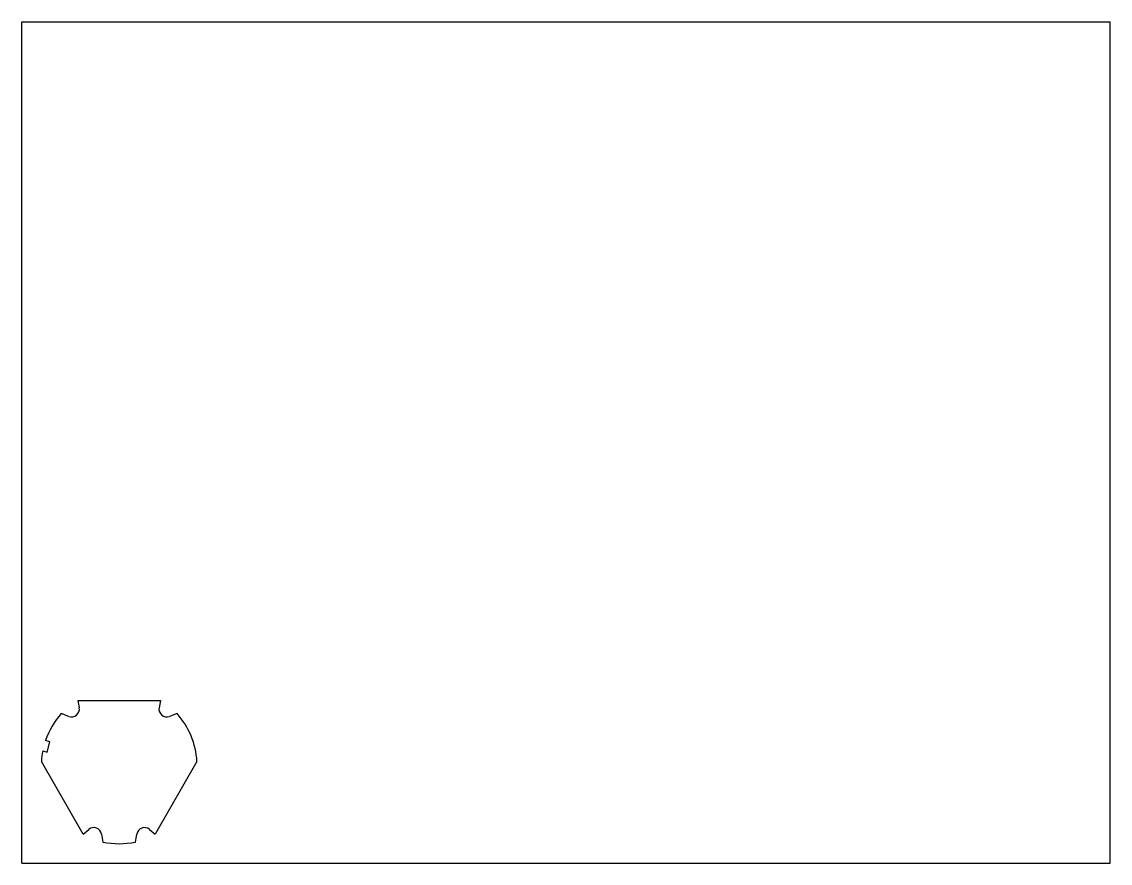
# Model space of a CAD drawing. Header units: millimetres. Extents: x 0 to 559, y 0 to 432.
import ezdxf

# ---------------------------------------------------------------- set-up
doc = ezdxf.new("R2010")
doc.units = ezdxf.units.MM
doc.header["$LTSCALE"] = 30.734
doc.layers.get('0').update_dxf_attribs({"linetype": 'CONTINUOUS'})

msp = doc.modelspace()

# ---------------------------------------------------------------- linework, layer by layer
at = {"color": 7, "linetype": 'CONTINUOUS'}
for p, q in [((0, 0), (0, 431.8)), ((0, 431.8), (558.8, 431.8)), ((558.8, 0), (558.8, 431.8)), ((28.86, 83.5), (29.51, 79.8)), ((28.86, 83.5), (71.14, 83.5)), ((71.14, 83.5), (70.49, 79.8)), ((24.21, 75.35), (20.29, 76.78)), ((79.71, 76.78), (75.79, 75.35)), ((14.49, 62.36), (12.17, 62.98)), ((13.07, 57.05), (14.49, 62.36)), ((10.74, 57.67), (13.07, 57.05)), ((31.56, 14.94), (10.06, 52.18)), ((89.94, 52.18), (68.44, 14.94)), ((31.56, 14.94), (34.43, 17.36)), ((65.57, 17.36), (68.44, 14.94)), ((40.94, 14.99), (41.67, 10.88)), ((58.33, 10.88), (59.06, 14.99)), ((0, 0), (558.8, 0))]:
    msp.add_line(p, q, dxfattribs=at)
for centre, radius, start, end in [((25.57, 79.11), 4, 250, 10), ((74.43, 79.11), 4, 170, 290), ((50, 50), 40, 137.9757, 161.0578), ((50, 50), 40, 3.1229, 42.0243), ((50, 50), 40, 168.9422, 176.8771), ((37, 14.29), 4, 10, 130), ((63, 14.29), 4, 50, 170), ((50, 50), 40, 257.9757, 282.0243)]:
    msp.add_arc(centre, radius, start, end, dxfattribs=at)

doc.saveas('drawing.dxf')
